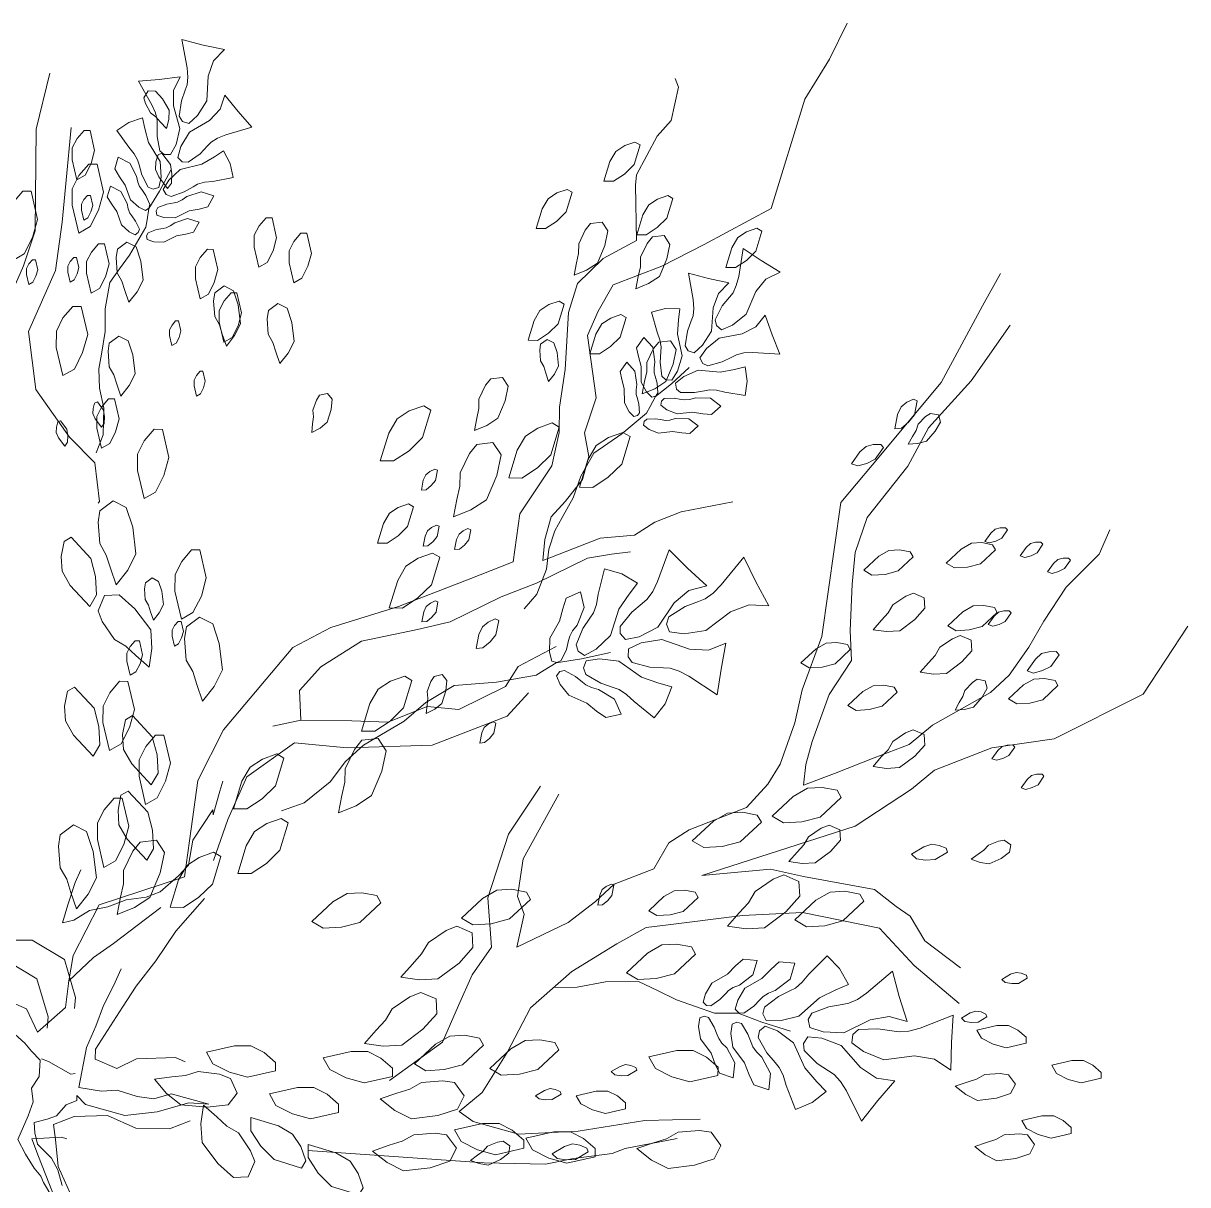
# Model space of a CAD drawing. Header units: millimetres. Extents: x 935 to 13922, y 3203 to 7816.
# Drawn here: x 1996.1 to 2121, y 5884 to 6008.4 of the extents above; entities that cross this region are included whole.
import ezdxf

# ---------------------------------------------------------------- set-up
doc = ezdxf.new("R2010")
doc.units = ezdxf.units.MM
doc.layers.add('ALBERO_rami', color=33, linetype='Continuous', lineweight=5)
doc.layers.add('PALMA_pianta - trees palm', color=74, linetype='Continuous', lineweight=5)
doc.layers.add('FIORITURA - flower', color=7, linetype='Continuous', lineweight=5, true_color=0xeb00eb)

msp = doc.modelspace()

# ---------------------------------------------------------------- linework, layer by layer
at = {"layer": 'ALBERO_rami', "linetype": 'Continuous'}
for points in [[(2072.2, 5957.12), (2066.64, 5956.05), (2063.81, 5954.95), (2061.63, 5953.57), (2057.96, 5953.23), (2052.76, 5951.21), (2051.82, 5950.85), (2052.03, 5953.1), (2052.72, 5955.54), (2054.24, 5957.21), (2056.05, 5959.54), (2056.73, 5961.98), (2056.29, 5964.52), (2057.55, 5968.27), (2056.59, 5974.95), (2057.75, 5977.57), (2059.37, 5980.38), (2064.57, 5982.39), (2069.1, 5984.69), (2076.29, 5988.57), (2079.9, 6000.28), (2082.57, 6004.57), (2084.43, 6008.41)], [(1998.97, 6003.08), (1997.49, 5997.08), (1997.38, 5986.18), (1996.12, 5982.43), (1993.52, 5976.54), (1993.2, 5973.16), (1991.7, 5974.21), (1988.72, 5976.31), (1984.6, 5978.51), (1978.31, 5979.33), (1974.73, 5987.16), (1974.39, 5990.83)], [(2000.94, 5905.59), (2001.44, 5908.5), (2004.23, 5913.93), (2013.38, 5916.93), (2014.09, 5922.1), (2014.81, 5927.26), (2017.59, 5932.68), (2025.02, 5941.53), (2029.08, 5943.65), (2036.35, 5945.93), (2043.9, 5948.86), (2048.62, 5950.69), (2049.34, 5955.85), (2052.77, 5960.99), (2053.56, 5964.55), (2053.59, 5967.28), (2054.2, 5971.31), (2054.55, 5977.42), (2055.52, 5980.51), (2058.28, 5983.21), (2061.87, 5985.14), (2061.74, 5991.07), (2061.85, 5992.19), (2064.06, 5996.31), (2065.58, 5997.98), (2066.37, 6001.55), (2066, 6002.49)], [(2004.14, 5956.97), (2004.29, 5957.16), (2003.77, 5961.3), (2001.07, 5964.05), (1997.46, 5969.17), (1996.68, 5975.38), (1999.57, 5981.93), (2000.29, 5987.09), (2000.71, 5991.6), (2001.24, 5997.23)], [(2003.93, 5962.39), (2004.67, 5964.32), (2004.74, 5967.18), (2004.28, 5969.31), (2004.22, 5971.38), (2004.49, 5972.97), (2004.89, 5975.37), (2004.9, 5977.83), (2005.37, 5980.63), (2006.44, 5982.09), (2007.51, 5983.56), (2009.24, 5986.55), (2009.38, 5987.35), (2009.58, 5988.55), (2010.71, 5990.41), (2011.92, 5992.67)], [(2053.54, 5925.79), (2049.71, 5918.88), (2049.1, 5914.84), (2049.83, 5912.96), (2049.04, 5909.39), (2054.52, 5912.06), (2057.46, 5914.29), (2059.46, 5916.15), (2063.71, 5917.8), (2065.33, 5920.6), (2067.51, 5921.99), (2073.65, 5924.37), (2075.93, 5926.88), (2077.27, 5929.03), (2078.82, 5933.43), (2079.61, 5936.99), (2081.74, 5942.71), (2083.77, 5957.06), (2087.11, 5961.07), (2094.54, 5969.93), (2098.95, 5978.15), (2100.87, 5981.61)], [(2101.93, 5976.05), (2097.73, 5970.08), (2093.17, 5965.05), (2090.96, 5960.94), (2086.58, 5955.44), (2085.32, 5951.69), (2085, 5948.31), (2084.76, 5943.33), (2084.91, 5940.14), (2082.52, 5936.49), (2080.68, 5931.44), (2080, 5929), (2079.78, 5926.75), (2083.09, 5928.03), (2087.34, 5929.68), (2091.11, 5931.14), (2093.58, 5933.19), (2099.82, 5936.69), (2101.82, 5938.55), (2103.92, 5941.54), (2105.55, 5944.34), (2107.94, 5947.98), (2111.45, 5951.52), (2112.61, 5954.14)], [(2049.82, 5945.65), (2051.16, 5947.22), (2052.19, 5949.9), (2052.47, 5952.06), (2053.1, 5954.03), (2053.89, 5955.44), (2055.07, 5957.57), (2055.9, 5959.89), (2057.28, 5962.36), (2058.78, 5963.38), (2060.28, 5964.4), (2062.92, 5966.64), (2063.31, 5967.35), (2063.9, 5968.41), (2065.6, 5969.79), (2067.49, 5971.52)], [(2025.88, 5933.72), (2025.72, 5936.92), (2028, 5939.44), (2032.36, 5942.21), (2038.39, 5943.46), (2041.88, 5944.27), (2047.36, 5946.94), (2051.14, 5948.41), (2056.62, 5951.08), (2059.16, 5951.52), (2061.23, 5951.78)], [(2096.6, 5907.21), (2092.77, 5910.07), (2091.2, 5912.72), (2089.71, 5913.77), (2087.38, 5915.58), (2079.78, 5916.97), (2076.21, 5917.76), (2068.87, 5917.08), (2085.29, 5922.37), (2091.35, 5926.35), (2093.81, 5928.39), (2099.95, 5930.77), (2106.64, 5931.74), (2116.18, 5936.53), (2120.96, 5943.81)], [(2022.86, 5933.1), (2025.88, 5933.72), (2031.33, 5933.67), (2035.18, 5933.53), (2039.43, 5935.18), (2042.81, 5934.87), (2047.82, 5937.35), (2049.16, 5939.5), (2053.23, 5941.62)], [(2023.8, 5924.03), (2026.23, 5924.89), (2029.01, 5927.14), (2030.67, 5929.31), (2032.58, 5931.04), (2034.32, 5932.08), (2036.93, 5933.64), (2039.27, 5935.63), (2042.32, 5937.45), (2044.58, 5937.62), (2046.83, 5937.79), (2051.09, 5938.57), (2051.96, 5939.09), (2053.26, 5939.86), (2055.95, 5940.29), (2059.08, 5940.98)], [(2016.5, 5918.69), (2018.05, 5923.09), (2020.08, 5927.67), (2025.19, 5931.29), (2030.83, 5930.76), (2039.95, 5931.04), (2047.98, 5934.16), (2050.26, 5936.67)], [(2002.28, 5917.71), (2001.68, 5916.34), (2000.9, 5913.96), (2000.32, 5912.03), (2001.54, 5912.31), (2003.22, 5913.34), (2005.16, 5913.72), (2007.13, 5914.48), (2009.29, 5914.75), (2010.77, 5915.33), (2012.76, 5917.04), (2013.82, 5918.21), (2014.3, 5920.86), (2016.43, 5924.14), (2016.46, 5923.58), (2017.17, 5926.13), (2017.51, 5927.21)], [(2035.37, 5895.13), (2041.04, 5899.23), (2042.77, 5903.16), (2044.22, 5906.43), (2046.32, 5909.42), (2045.9, 5914.69), (2048.14, 5921.53), (2051.58, 5926.66)], [(2015.54, 5914.63), (2012.47, 5911.11), (2010.31, 5907.95), (2008.2, 5905.23), (2006.74, 5902.97), (2003.84, 5898.47), (2003.83, 5897.41), (2006.13, 5896.39), (2008.26, 5897.43), (2012.43, 5897.57), (2013.45, 5897.12)], [(1977.54, 5906.86), (1987.56, 5908.84), (1988.67, 5906.52), (1991.9, 5904.19), (1994.42, 5903.69), (1996.46, 5902.79), (1997.64, 5900.29), (2000.63, 5902.93), (2000.99, 5905.81), (2003.62, 5908.31), (2005.79, 5909.79), (2010.85, 5913.65)], [(1990.38, 5913.23), (1991.6, 5911.06), (1994.6, 5910.14), (1997.06, 5910.15), (2000.51, 5908.09), (2001.71, 5904.01), (2001.61, 5902.82)], [(2068.69, 5890.96), (2062.76, 5890.83), (2055.6, 5889.68), (2049.21, 5889.37), (2044.33, 5890.74), (2042.84, 5891.79), (2045.3, 5893.83), (2047.98, 5898.12), (2050.48, 5902.89), (2054.94, 5906.79), (2059.76, 5909.75), (2062.89, 5911.51), (2064.96, 5911.77), (2073.24, 5912.81), (2079.64, 5913.12), (2087.9, 5911.44), (2091.62, 5907.45), (2096.46, 5903.36)], [(1987.43, 5911.15), (1988.65, 5908.98), (1991.65, 5908.06), (1994.11, 5908.07), (1997.56, 5906.01), (1998.76, 5901.93), (1998.67, 5900.74)], [(2006.59, 5907.09), (2005.79, 5905.26), (2004.72, 5903.15), (2003.87, 5900.93), (2002.87, 5898.65), (2002.07, 5894.37), (2004.49, 5893.98), (2006.16, 5894.07), (2008.31, 5893.39), (2010.11, 5893.14), (2011.98, 5893.68), (2016, 5892.59), (2013.87, 5892.71), (2010.46, 5891.76), (2007.01, 5891.37), (2002.77, 5892.56), (2001.83, 5893.52), (2001.86, 5892.96), (2000.71, 5892.52), (1999.65, 5891.35), (1998.66, 5890.97), (1997.28, 5890.62), (1997.33, 5889.51), (1997.62, 5888.29), (1999.14, 5886.81), (1999.81, 5885.55), (2000.29, 5883.85)], [(2052.99, 5905.09), (2055.51, 5905.13), (2058.54, 5905.68), (2062.08, 5905.74), (2064.12, 5904.75), (2066.16, 5903.77), (2070.23, 5902.32), (2071.25, 5902.33), (2072.77, 5902.35), (2075.31, 5901.38), (2078.37, 5900.41)], [(1999.29, 5882.52), (1998.26, 5884.2), (1998, 5884.85), (1997.29, 5885.71), (1996.33, 5887.23), (1995.53, 5888.81), (1996.63, 5891.32), (1997.17, 5892.85), (1996.99, 5894.29), (1997.82, 5895.56), (1997.91, 5897.29), (1996.97, 5898.25), (1996.26, 5899.11), (1994.51, 5900.7)], [(1998.05, 5897.44), (1998.81, 5897.14), (2001.21, 5895.81), (2001.67, 5895.87)], [(2014.01, 5890.79), (2011.8, 5889.93), (2008.18, 5890.01), (2005.12, 5891.36), (2001.57, 5891.25), (1999.36, 5890.39), (1999.57, 5888.78), (1999.83, 5885.92), (2001.44, 5882.32), (2003.79, 5880.06), (2006.05, 5878.61), (2008.68, 5874.56), (2010.62, 5871.73), (2009.91, 5867.01), (2012.41, 5860.59)], [(2035.55, 5845.53), (2035.3, 5846.18), (2031.47, 5849.04), (2028.77, 5851.8), (2024.77, 5855.13), (2021.96, 5856.75), (2019.45, 5859.03), (2018.53, 5861.39), (2017.54, 5865.35), (2016.44, 5868.18), (2015.06, 5870.36), (2013.85, 5872.06), (2009.74, 5874.27), (2005.62, 5876.47), (2004.05, 5879.12), (2000.12, 5880.85), (1998.84, 5884.15), (1997.74, 5886.98), (1997.01, 5888.87), (2000.21, 5889.03), (2000.79, 5888.88)], [(2026.63, 5887.61), (2045.51, 5886.31), (2052.09, 5886.15), (2055.1, 5886.77), (2059.24, 5887.29), (2060.66, 5887.84), (2066.22, 5888.91)]]:
    msp.add_lwpolyline(points, dxfattribs=at)
at = {"layer": 'FIORITURA - flower', "color": 232, "linetype": 'Continuous', "true_color": 0xe00070}
for points in [[(2013.67, 6003.65), (2013.75, 6002.65), (2013.68, 6001.82), (2013.48, 6001.24), (2013.07, 6000.09), (2012.82, 5998.45), (2013.17, 5997.9), (2013.84, 5997.66), (2014.79, 5998.52), (2015.78, 6000.12), (2015.94, 6002.75), (2016.51, 6004.39), (2017.69, 6005.59), (2015.38, 6006.08), (2013.1, 6006.66), (2013.67, 6003.65)], [(2009.9, 5999.68), (2010.28, 5998.81), (2010.47, 5998.03), (2010.47, 5997.45), (2010.46, 5996.29), (2010.74, 5994.75), (2011.22, 5994.36), (2011.9, 5994.35), (2012.49, 5995.41), (2012.88, 5997.15), (2012.22, 5999.57), (2012.23, 6001.22), (2012.91, 6002.66), (2010.69, 6002.39), (2008.46, 6002.2), (2009.9, 5999.68)], [(2017.82, 5996.47), (2016.94, 5996.11), (2016.26, 5995.69), (2015.86, 5995.27), (2015.06, 5994.43), (2013.78, 5993.52), (2013.16, 5993.57), (2012.67, 5994.04), (2012.99, 5995.21), (2013.92, 5996.73), (2016.08, 5998.01), (2017.22, 5999.2), (2017.73, 6000.71), (2019.14, 5998.96), (2020.61, 5997.28), (2017.82, 5996.47)], [(2007.41, 5995.12), (2007.99, 5994.43), (2008.37, 5993.77), (2008.52, 5993.24), (2008.82, 5992.18), (2009.48, 5990.85), (2010.03, 5990.62), (2010.64, 5990.8), (2010.89, 5991.92), (2010.8, 5993.6), (2009.55, 5995.63), (2009.13, 5997.13), (2008.88, 5998.28), (2007.42, 5997.79), (2006.13, 5996.93), (2007.41, 5995.12)], [(2016.43, 5991.47), (2015.53, 5991.37), (2014.8, 5991.16), (2014.33, 5990.89), (2013.37, 5990.34), (2011.97, 5989.84), (2011.42, 5990.06), (2011.1, 5990.61), (2011.7, 5991.59), (2012.94, 5992.73), (2015.25, 5993.32), (2016.6, 5994.1), (2017.58, 5994.76), (2018.28, 5993.38), (2018.6, 5991.87), (2016.43, 5991.47)], [(2008.26, 5992.02), (2008.39, 5991.4), (2008.58, 5990.91), (2008.81, 5990.59), (2009.25, 5989.96), (2009.69, 5989), (2009.58, 5988.61), (2009.21, 5988.35), (2008.48, 5988.7), (2007.6, 5989.5), (2007.04, 5991.08), (2006.41, 5991.97), (2005.91, 5992.8), (2006.27, 5994.08), (2007.53, 5993.44), (2008.26, 5992.02)], [(2007.25, 5989.09), (2007.36, 5988.53), (2007.54, 5988.08), (2007.74, 5987.79), (2008.15, 5987.21), (2008.55, 5986.35), (2008.44, 5985.99), (2008.11, 5985.75), (2007.45, 5986.07), (2006.65, 5986.8), (2006.14, 5988.23), (2005.56, 5989.05), (2005.11, 5989.8), (2005.44, 5990.97), (2006.58, 5990.38), (2007.25, 5989.09)], [(2013.66, 5989.84), (2013.14, 5989.48), (2012.65, 5989.26), (2012.27, 5989.18), (2011.51, 5989.04), (2010.53, 5988.66), (2010.34, 5988.3), (2010.42, 5987.85), (2011.19, 5987.61), (2012.38, 5987.56), (2013.88, 5988.3), (2014.96, 5988.51), (2015.88, 5988.76), (2016.53, 5989.93), (2015.18, 5990.34), (2013.66, 5989.84)], [(2012.35, 5987.03), (2011.87, 5986.7), (2011.43, 5986.5), (2011.09, 5986.43), (2010.39, 5986.31), (2009.5, 5985.96), (2009.33, 5985.63), (2009.4, 5985.23), (2010.1, 5985), (2011.18, 5984.96), (2012.55, 5985.63), (2013.53, 5985.82), (2014.37, 5986.04), (2014.95, 5987.11), (2013.73, 5987.49), (2012.35, 5987.03)], [(2072.82, 5981.28), (2072.56, 5980.31), (2072.21, 5979.54), (2071.82, 5979.07), (2071.06, 5978.12), (2070.28, 5976.65), (2070.42, 5976.02), (2070.97, 5975.57), (2072.15, 5976.06), (2073.62, 5977.24), (2074.66, 5979.67), (2075.74, 5981.01), (2077.25, 5981.76), (2075.24, 5982.99), (2073.29, 5984.29), (2072.82, 5981.28)], [(2067.93, 5978.8), (2068, 5977.85), (2067.92, 5977.05), (2067.72, 5976.51), (2067.33, 5975.42), (2067.07, 5973.86), (2067.4, 5973.33), (2068.03, 5973.1), (2068.94, 5973.91), (2069.9, 5975.41), (2070.08, 5977.92), (2070.64, 5979.46), (2071.77, 5980.6), (2069.58, 5981.08), (2067.42, 5981.65), (2067.93, 5978.8)], [(2064.06, 5975.33), (2064.37, 5974.48), (2064.51, 5973.74), (2064.48, 5973.19), (2064.4, 5972.09), (2064.58, 5970.61), (2065.02, 5970.22), (2065.66, 5970.18), (2066.27, 5971.15), (2066.74, 5972.77), (2066.25, 5975.1), (2066.35, 5976.65), (2066.5, 5977.82), (2064.96, 5977.84), (2063.46, 5977.46), (2064.06, 5975.33)], [(2074.32, 5973.12), (2073.37, 5973.08), (2072.59, 5972.9), (2072.07, 5972.64), (2071.03, 5972.12), (2069.52, 5971.69), (2068.96, 5971.95), (2068.66, 5972.55), (2069.35, 5973.55), (2070.73, 5974.67), (2073.19, 5975.15), (2074.66, 5975.89), (2075.66, 5977.14), (2076.4, 5975.02), (2077.22, 5972.95), (2074.32, 5973.12)], [(2063.83, 5972.13), (2063.74, 5971.5), (2063.75, 5970.97), (2063.86, 5970.59), (2064.07, 5969.85), (2064.16, 5968.8), (2063.92, 5968.47), (2063.49, 5968.35), (2062.92, 5968.92), (2062.36, 5969.97), (2062.36, 5971.65), (2062.06, 5972.7), (2061.87, 5973.64), (2062.64, 5974.74), (2063.61, 5973.71), (2063.83, 5972.13)], [(2061.89, 5969.71), (2061.81, 5969.13), (2061.82, 5968.65), (2061.92, 5968.31), (2062.11, 5967.63), (2062.19, 5966.68), (2061.98, 5966.38), (2061.58, 5966.27), (2061.07, 5966.79), (2060.56, 5967.75), (2060.55, 5969.27), (2060.28, 5970.23), (2060.11, 5971.08), (2060.81, 5972.08), (2061.69, 5971.15), (2061.89, 5969.71)], [(2071.33, 5968.87), (2070.45, 5969.08), (2069.7, 5969.13), (2069.16, 5969.03), (2068.08, 5968.83), (2066.59, 5968.83), (2066.14, 5969.22), (2066.03, 5969.85), (2066.92, 5970.57), (2068.47, 5971.23), (2070.84, 5971.01), (2072.38, 5971.3), (2073.52, 5971.59), (2073.72, 5970.05), (2073.52, 5968.52), (2071.33, 5968.87)], [(2068.18, 5968.26), (2067.57, 5968.1), (2067.04, 5968.05), (2066.65, 5968.11), (2065.89, 5968.23), (2064.84, 5968.2), (2064.53, 5967.92), (2064.46, 5967.48), (2065.1, 5966.98), (2066.21, 5966.55), (2067.87, 5966.74), (2068.96, 5966.57), (2069.91, 5966.5), (2070.91, 5967.38), (2069.78, 5968.23), (2068.18, 5968.26)], [(2066, 5966.05), (2065.44, 5965.9), (2064.96, 5965.86), (2064.61, 5965.92), (2063.92, 5966.03), (2062.96, 5966), (2062.69, 5965.75), (2062.62, 5965.34), (2063.21, 5964.89), (2064.21, 5964.5), (2065.72, 5964.67), (2066.71, 5964.52), (2067.58, 5964.45), (2068.48, 5965.26), (2067.46, 5966.02), (2066, 5966.05)], [(2064.12, 5948.59), (2063.6, 5947.52), (2063.01, 5946.71), (2062.46, 5946.24), (2061.35, 5945.31), (2060.1, 5943.78), (2060.12, 5943.01), (2060.67, 5942.36), (2062.15, 5942.66), (2064.13, 5943.7), (2065.89, 5946.29), (2067.46, 5947.62), (2069.4, 5948.14), (2067.33, 5950.03), (2065.35, 5952), (2064.12, 5948.59)], [(2070.95, 5948.22), (2070.07, 5947.33), (2069.21, 5946.72), (2068.5, 5946.45), (2067.08, 5945.9), (2065.32, 5944.8), (2065.07, 5944.03), (2065.39, 5943.2), (2066.97, 5942.99), (2069.29, 5943.35), (2071.94, 5945.33), (2073.95, 5946.11), (2076.06, 5945.97), (2074.64, 5948.56), (2073.35, 5951.19), (2070.95, 5948.22)], [(2057.76, 5947.25), (2057.57, 5946.14), (2057.25, 5945.25), (2056.87, 5944.68), (2056.11, 5943.54), (2055.38, 5941.82), (2055.6, 5941.12), (2056.27, 5940.68), (2057.54, 5941.35), (2059.06, 5942.81), (2059.98, 5945.63), (2061.06, 5947.25), (2061.96, 5948.42), (2060.3, 5949.41), (2058.44, 5949.94), (2057.76, 5947.25)], [(2055.51, 5943.93), (2055.01, 5943.31), (2054.7, 5942.72), (2054.58, 5942.26), (2054.34, 5941.32), (2053.79, 5940.13), (2053.32, 5939.91), (2052.77, 5940.05), (2052.52, 5941.03), (2052.57, 5942.52), (2053.61, 5944.33), (2053.95, 5945.66), (2054.33, 5946.8), (2055.85, 5947.5), (2056.26, 5945.79), (2055.51, 5943.93)], [(2067.48, 5938.45), (2066.43, 5939), (2065.47, 5939.29), (2064.75, 5939.34), (2063.3, 5939.42), (2061.39, 5939.9), (2060.95, 5940.53), (2061, 5941.37), (2062.37, 5942.02), (2064.57, 5942.37), (2067.53, 5941.35), (2069.59, 5941.23), (2071.45, 5941.97), (2070.92, 5939.21), (2070.51, 5936.45), (2067.48, 5938.45)], [(2061.59, 5935.72), (2060.77, 5936.49), (2059.99, 5937.02), (2059.34, 5937.25), (2058.04, 5937.71), (2056.43, 5938.64), (2056.19, 5939.34), (2056.46, 5940.09), (2057.88, 5940.32), (2059.97, 5940.06), (2062.4, 5938.34), (2064.24, 5937.69), (2065.66, 5937.29), (2064.92, 5935.5), (2063.74, 5933.97), (2061.59, 5935.72)], [(2057.8, 5937.03), (2057.03, 5937.23), (2056.43, 5937.51), (2056.05, 5937.82), (2055.3, 5938.43), (2054.15, 5939.05), (2053.64, 5938.94), (2053.29, 5938.5), (2053.67, 5937.57), (2054.6, 5936.4), (2056.52, 5935.57), (2057.58, 5934.71), (2058.57, 5934.03), (2060.21, 5934.37), (2059.51, 5935.99), (2057.8, 5937.03)], [(2080.35, 5906.5), (2079.63, 5905.64), (2078.91, 5905.02), (2078.3, 5904.72), (2077.07, 5904.11), (2075.58, 5902.99), (2075.42, 5902.27), (2075.77, 5901.56), (2077.21, 5901.5), (2079.26, 5902), (2081.47, 5903.99), (2083.22, 5904.85), (2084.58, 5905.42), (2083.64, 5907.11), (2082.29, 5908.49), (2080.35, 5906.5)], [(2072.91, 5905.34), (2072.24, 5905.07), (2071.73, 5904.75), (2071.42, 5904.44), (2070.8, 5903.81), (2069.83, 5903.12), (2069.36, 5903.17), (2068.99, 5903.53), (2069.24, 5904.41), (2069.95, 5905.56), (2071.6, 5906.51), (2072.47, 5907.41), (2073.29, 5908.12), (2074.8, 5907.99), (2074.34, 5906.46), (2072.91, 5905.34)], [(2076.74, 5904.76), (2076.01, 5904.46), (2075.44, 5904.11), (2075.1, 5903.77), (2074.43, 5903.07), (2073.35, 5902.32), (2072.84, 5902.37), (2072.44, 5902.76), (2072.71, 5903.73), (2073.49, 5905), (2075.3, 5906.05), (2076.26, 5907.03), (2077.16, 5907.82), (2078.82, 5907.68), (2078.32, 5905.98), (2076.74, 5904.76)], [(2086.53, 5904.48), (2085.54, 5903.81), (2084.63, 5903.41), (2083.92, 5903.28), (2082.49, 5903.02), (2080.65, 5902.33), (2080.28, 5901.65), (2080.43, 5900.81), (2081.86, 5900.33), (2084.09, 5900.24), (2086.92, 5901.61), (2088.94, 5901.97), (2090.88, 5901.45), (2090.03, 5904.13), (2089.3, 5906.82), (2086.53, 5904.48)], [(2071.53, 5898.61), (2071.02, 5899.12), (2070.67, 5899.61), (2070.51, 5900.02), (2070.19, 5900.84), (2069.57, 5901.86), (2069.12, 5902), (2068.64, 5901.82), (2068.52, 5900.91), (2068.72, 5899.57), (2069.86, 5898.05), (2070.3, 5896.88), (2070.77, 5895.9), (2072.21, 5895.42), (2072.4, 5897.02), (2071.53, 5898.61)], [(2092.26, 5900.74), (2091.05, 5900.42), (2090.01, 5900.32), (2089.25, 5900.44), (2087.74, 5900.67), (2085.67, 5900.6), (2085.07, 5900.05), (2084.94, 5899.17), (2086.2, 5898.21), (2088.39, 5897.35), (2091.67, 5897.75), (2093.81, 5897.42), (2095.56, 5896.24), (2095.63, 5899.19), (2095.82, 5902.12), (2092.26, 5900.74)], [(2075.28, 5897.63), (2074.72, 5898.19), (2074.33, 5898.74), (2074.16, 5899.19), (2073.81, 5900.09), (2073.12, 5901.21), (2072.63, 5901.36), (2072.11, 5901.16), (2071.97, 5900.16), (2072.19, 5898.69), (2073.44, 5897.01), (2073.93, 5895.73), (2074.45, 5894.65), (2076.03, 5894.12), (2076.24, 5895.88), (2075.28, 5897.63)], [(2077.9, 5894.6), (2077.58, 5895.68), (2077.16, 5896.52), (2076.72, 5897.05), (2075.83, 5898.09), (2074.9, 5899.71), (2075.04, 5900.43), (2075.65, 5900.95), (2076.99, 5900.44), (2078.68, 5899.17), (2079.92, 5896.47), (2081.18, 5894.98), (2082.21, 5893.93), (2080.68, 5892.75), (2078.9, 5892.01), (2077.9, 5894.6)], [(2084.37, 5894.02), (2083.73, 5895.02), (2083.06, 5895.75), (2082.45, 5896.15), (2081.24, 5896.95), (2079.82, 5898.32), (2079.75, 5899.09), (2080.22, 5899.8), (2081.73, 5899.67), (2083.81, 5898.88), (2085.87, 5896.51), (2087.58, 5895.37), (2089.56, 5895.08), (2087.73, 5892.96), (2086, 5890.77), (2084.37, 5894.02)]]:
    msp.add_lwpolyline(points, dxfattribs=at)
at = {"layer": 'PALMA_pianta - trees palm', "color": 95}
for points in [[(2010.33, 5998.38), (2009.76, 5998.81), (2009.21, 5999.82), (2009.04, 6000.42), (2009.48, 6001.19), (2010.27, 6001.15), (2011.02, 6000.33), (2011.75, 5999.1), (2011.7, 5998.12), (2011.46, 5997.14), (2010.81, 5997.83)], [(2001.85, 5991.64), (2001.35, 5993.79), (2001.36, 5995.05), (2001.87, 5996.06), (2002.63, 5996.94), (2003.26, 5996.94), (2003.75, 5994.79), (2003.37, 5993.4), (2002.73, 5992.14)], [(2058.37, 5991.49), (2059.01, 5993.6), (2059.65, 5994.69), (2060.59, 5995.31), (2061.69, 5995.69), (2062.24, 5995.38), (2061.59, 5993.27), (2060.57, 5992.26), (2059.39, 5991.48)], [(2011.57, 5990.72), (2010.64, 5991.95), (2010.28, 5992.76), (2010.32, 5993.55), (2010.56, 5994.33), (2010.96, 5994.51), (2011.89, 5993.27), (2012.04, 5992.28), (2011.99, 5991.29)], [(2002.05, 5985.92), (2001.35, 5988.92), (2001.36, 5990.69), (2002.07, 5992.1), (2003.14, 5993.33), (2004.02, 5993.33), (2004.72, 5990.32), (2004.18, 5988.38), (2003.29, 5986.62)], [(2051.09, 5986.41), (2051.74, 5988.52), (2052.37, 5989.61), (2053.32, 5990.23), (2054.42, 5990.61), (2054.96, 5990.3), (2054.32, 5988.19), (2053.29, 5987.18), (2052.11, 5986.41)], [(1994.97, 5982.99), (1994.27, 5986), (1994.28, 5987.77), (1994.99, 5989.18), (1996.06, 5990.41), (1996.94, 5990.41), (1997.63, 5987.4), (1997.1, 5985.46), (1996.21, 5983.69)], [(2002.6, 5987.32), (2002.35, 5988.39), (2002.35, 5989.02), (2002.61, 5989.53), (2002.99, 5989.97), (2003.3, 5989.97), (2003.55, 5988.89), (2003.36, 5988.2), (2003.04, 5987.57)], [(2061.89, 5985.76), (2062.54, 5987.87), (2063.17, 5988.96), (2064.12, 5989.58), (2065.22, 5989.96), (2065.76, 5989.64), (2065.12, 5987.54), (2064.09, 5986.53), (2062.91, 5985.75)], [(2021.37, 5982.28), (2020.87, 5984.43), (2020.88, 5985.69), (2021.39, 5986.7), (2022.15, 5987.58), (2022.78, 5987.57), (2023.27, 5985.43), (2022.89, 5984.04), (2022.25, 5982.78)], [(2055.65, 5983.75), (2055.66, 5984.77), (2056.37, 5986.25), (2056.93, 5986.95), (2058.18, 5987.1), (2058.8, 5986.16), (2058.47, 5984.59), (2057.68, 5982.72), (2056.49, 5981.95), (2055.16, 5981.41), (2055.42, 5982.73)], [(2025.1, 5980.61), (2024.6, 5982.76), (2024.61, 5984.02), (2025.12, 5985.03), (2025.88, 5985.91), (2026.51, 5985.91), (2027.01, 5983.76), (2026.62, 5982.37), (2025.99, 5981.11)], [(2062.28, 5982.32), (2062.29, 5983.34), (2063.01, 5984.82), (2063.56, 5985.52), (2064.82, 5985.66), (2065.44, 5984.72), (2065.11, 5983.16), (2064.31, 5981.28), (2063.13, 5980.51), (2061.79, 5979.97), (2062.05, 5981.29)], [(2071.44, 5982.24), (2072.09, 5984.35), (2072.72, 5985.44), (2073.67, 5986.06), (2074.77, 5986.44), (2075.31, 5986.12), (2074.67, 5984.01), (2073.64, 5983), (2072.46, 5982.23)], [(2003.4, 5979.48), (2002.9, 5981.63), (2002.9, 5982.89), (2003.41, 5983.9), (2004.17, 5984.78), (2004.8, 5984.78), (2005.3, 5982.63), (2004.92, 5981.24), (2004.28, 5979.98)], [(2006.69, 5980.78), (2006.19, 5981.67), (2006.07, 5983.31), (2006.2, 5984.19), (2007.21, 5984.95), (2008.22, 5984.44), (2008.72, 5982.92), (2008.97, 5980.9), (2008.33, 5979.64), (2007.44, 5978.51), (2007, 5979.78)], [(1996.7, 5980.43), (1996.45, 5981.5), (1996.45, 5982.13), (1996.71, 5982.64), (1997.09, 5983.08), (1997.4, 5983.08), (1997.65, 5982), (1997.46, 5981.31), (1997.14, 5980.68)], [(2001.12, 5980.68), (2000.87, 5981.75), (2000.87, 5982.38), (2001.13, 5982.89), (2001.51, 5983.33), (2001.82, 5983.32), (2002.07, 5982.25), (2001.88, 5981.56), (2001.56, 5980.93)], [(2015.07, 5978.89), (2014.57, 5981.04), (2014.58, 5982.3), (2015.09, 5983.31), (2015.85, 5984.19), (2016.48, 5984.18), (2016.98, 5982.04), (2016.59, 5980.65), (2015.95, 5979.39)], [(2017.13, 5976.1), (2016.63, 5976.99), (2016.51, 5978.63), (2016.64, 5979.51), (2017.65, 5980.26), (2018.66, 5979.75), (2019.16, 5978.24), (2019.4, 5976.22), (2018.77, 5974.96), (2017.88, 5973.82), (2017.44, 5975.1)], [(2017.61, 5974.24), (2017.11, 5976.39), (2017.12, 5977.65), (2017.63, 5978.66), (2018.39, 5979.54), (2019.02, 5979.54), (2019.52, 5977.39), (2019.13, 5976), (2018.5, 5974.74)], [(2000.34, 5970.66), (1999.64, 5973.67), (1999.65, 5975.43), (2000.36, 5976.84), (2001.43, 5978.08), (2002.31, 5978.07), (2003.01, 5975.07), (2002.47, 5973.12), (2001.58, 5971.36)], [(2022.88, 5974.22), (2022.38, 5975.1), (2022.26, 5976.74), (2022.39, 5977.63), (2023.4, 5978.38), (2024.41, 5977.87), (2024.91, 5976.35), (2025.16, 5974.33), (2024.52, 5973.07), (2023.63, 5971.94), (2023.19, 5973.21)], [(2050.23, 5974.44), (2050.88, 5976.55), (2051.51, 5977.64), (2052.46, 5978.26), (2053.56, 5978.64), (2054.1, 5978.32), (2053.46, 5976.21), (2052.43, 5975.2), (2051.25, 5974.43)], [(2056.87, 5973), (2057.51, 5975.11), (2058.15, 5976.2), (2059.09, 5976.82), (2060.19, 5977.2), (2060.74, 5976.89), (2060.09, 5974.78), (2059.07, 5973.77), (2057.89, 5973)], [(2012.05, 5973.87), (2011.8, 5974.95), (2011.8, 5975.58), (2012.06, 5976.08), (2012.44, 5976.52), (2012.75, 5976.52), (2013, 5975.45), (2012.81, 5974.75), (2012.49, 5974.12)], [(2005.82, 5970.73), (2005.32, 5971.61), (2005.2, 5973.26), (2005.33, 5974.14), (2006.34, 5974.89), (2007.35, 5974.38), (2007.85, 5972.87), (2008.09, 5970.84), (2007.46, 5969.58), (2006.57, 5968.45), (2006.13, 5969.73)], [(2051.92, 5971.63), (2051.56, 5972.25), (2051.48, 5973.39), (2051.57, 5974.01), (2052.28, 5974.54), (2052.99, 5974.18), (2053.34, 5973.12), (2053.51, 5971.71), (2053.06, 5970.82), (2052.44, 5970.03), (2052.13, 5970.92)], [(2062.97, 5971.05), (2062.97, 5972.07), (2063.69, 5973.55), (2064.24, 5974.25), (2065.5, 5974.4), (2066.12, 5973.45), (2065.79, 5971.89), (2064.99, 5970.02), (2063.81, 5969.24), (2062.48, 5968.71), (2062.73, 5970.03)], [(2014.67, 5968.47), (2014.42, 5969.55), (2014.42, 5970.18), (2014.68, 5970.68), (2015.06, 5971.12), (2015.37, 5971.12), (2015.62, 5970.05), (2015.43, 5969.35), (2015.11, 5968.72)], [(2044.96, 5967.12), (2044.97, 5968.14), (2045.68, 5969.62), (2046.24, 5970.32), (2047.49, 5970.47), (2048.11, 5969.52), (2047.78, 5967.96), (2046.99, 5966.09), (2045.8, 5965.32), (2044.47, 5964.78), (2044.73, 5966.1)], [(2004.49, 5962.87), (2003.99, 5965.02), (2003.99, 5966.28), (2004.5, 5967.29), (2005.26, 5968.17), (2005.89, 5968.17), (2006.39, 5966.02), (2006.01, 5964.63), (2005.37, 5963.37)], [(2027.21, 5966.23), (2027.14, 5966.94), (2027.54, 5968.02), (2027.87, 5968.55), (2028.73, 5968.74), (2029.23, 5968.13), (2029.12, 5967.02), (2028.7, 5965.66), (2027.94, 5965.03), (2027.04, 5964.56), (2027.13, 5965.5)], [(2089.56, 5964.97), (2089.85, 5966.49), (2090.22, 5967.3), (2090.83, 5967.8), (2091.57, 5968.14), (2091.97, 5967.96), (2091.68, 5966.44), (2091.04, 5965.67), (2090.27, 5965.04)], [(2004.48, 5965.13), (2003.82, 5966.01), (2003.56, 5966.59), (2003.59, 5967.15), (2003.76, 5967.71), (2004.05, 5967.84), (2004.71, 5966.96), (2004.82, 5966.25), (2004.78, 5965.54)], [(2034.39, 5961.53), (2035.29, 5964.49), (2036.18, 5966.01), (2037.5, 5966.88), (2039.04, 5967.41), (2039.81, 5966.97), (2038.91, 5964.02), (2037.47, 5962.6), (2035.82, 5961.52)], [(2000.55, 5963.11), (1999.88, 5963.99), (1999.63, 5964.57), (1999.65, 5965.13), (1999.82, 5965.69), (2000.11, 5965.81), (2000.78, 5964.93), (2000.88, 5964.22), (2000.85, 5963.52)], [(2048.16, 5959.7), (2049.06, 5962.65), (2049.95, 5964.18), (2051.27, 5965.04), (2052.81, 5965.58), (2053.57, 5965.13), (2052.67, 5962.18), (2051.23, 5960.77), (2049.58, 5959.68)], [(2091.83, 5964.76), (2092.05, 5965.44), (2092.85, 5966.27), (2093.37, 5966.61), (2094.24, 5966.44), (2094.45, 5965.68), (2093.89, 5964.71), (2092.95, 5963.63), (2092, 5963.37), (2091, 5963.31), (2091.45, 5964.13)], [(2009.05, 5957.48), (2008.35, 5960.48), (2008.36, 5962.25), (2009.07, 5963.66), (2010.14, 5964.9), (2011.02, 5964.89), (2011.72, 5961.88), (2011.18, 5959.94), (2010.29, 5958.18)], [(2055.75, 5958.69), (2056.65, 5961.64), (2057.54, 5963.17), (2058.86, 5964.03), (2060.4, 5964.57), (2061.17, 5964.12), (2060.27, 5961.17), (2058.83, 5959.76), (2057.18, 5958.68)], [(2042.93, 5958.8), (2042.94, 5960.23), (2043.94, 5962.3), (2044.72, 5963.28), (2046.47, 5963.48), (2047.34, 5962.16), (2046.88, 5959.97), (2045.77, 5957.35), (2044.11, 5956.27), (2042.24, 5955.52), (2042.6, 5957.37)], [(2084.92, 5961.21), (2085.81, 5962.48), (2086.47, 5963.07), (2087.23, 5963.27), (2088.05, 5963.29), (2088.34, 5962.96), (2087.46, 5961.69), (2086.55, 5961.25), (2085.6, 5960.99)], [(2038.79, 5958.38), (2039, 5959.46), (2039.26, 5960.03), (2039.69, 5960.39), (2040.22, 5960.64), (2040.51, 5960.51), (2040.3, 5959.43), (2039.84, 5958.87), (2039.29, 5958.43)], [(2005.01, 5951.41), (2004.31, 5952.65), (2004.14, 5954.95), (2004.32, 5956.18), (2005.74, 5957.24), (2007.15, 5956.53), (2007.85, 5954.4), (2008.19, 5951.57), (2007.3, 5949.81), (2006.06, 5948.22), (2005.44, 5950.01)], [(2034.09, 5952.71), (2034.73, 5954.82), (2035.37, 5955.91), (2036.31, 5956.53), (2037.41, 5956.91), (2037.96, 5956.6), (2037.31, 5954.49), (2036.29, 5953.48), (2035.11, 5952.7)], [(2038.98, 5952.38), (2039.19, 5953.46), (2039.45, 5954.04), (2039.89, 5954.39), (2040.42, 5954.64), (2040.71, 5954.51), (2040.5, 5953.43), (2040.04, 5952.87), (2039.49, 5952.43)], [(2099.21, 5952.88), (2099.84, 5953.78), (2100.31, 5954.2), (2100.86, 5954.35), (2101.44, 5954.36), (2101.65, 5954.13), (2101.02, 5953.22), (2100.37, 5952.9), (2099.69, 5952.72)], [(2003.25, 5945.92), (2001.14, 5948.18), (2000.26, 5949.71), (2000.17, 5951.29), (2000.48, 5952.89), (2001.25, 5953.33), (2003.35, 5951.07), (2003.86, 5949.12), (2003.97, 5947.15)], [(2042.36, 5952.01), (2042.57, 5953.09), (2042.83, 5953.67), (2043.27, 5954.02), (2043.79, 5954.27), (2044.08, 5954.14), (2043.87, 5953.06), (2043.41, 5952.5), (2042.87, 5952.06)], [(2013.06, 5944.56), (2012.37, 5947.57), (2012.38, 5949.34), (2013.09, 5950.75), (2014.15, 5951.98), (2015.04, 5951.98), (2015.73, 5948.97), (2015.2, 5947.03), (2014.3, 5945.26)], [(2086.23, 5949.8), (2087.84, 5951.3), (2088.93, 5951.93), (2090.06, 5951.99), (2091.2, 5951.78), (2091.52, 5951.23), (2089.91, 5949.72), (2088.51, 5949.36), (2087.1, 5949.28)], [(2095.06, 5950.56), (2096.68, 5952.07), (2097.77, 5952.69), (2098.9, 5952.76), (2100.04, 5952.54), (2100.36, 5951.99), (2098.74, 5950.48), (2097.35, 5950.12), (2095.94, 5950.04)], [(2103.01, 5951.33), (2103.64, 5952.24), (2104.11, 5952.66), (2104.65, 5952.81), (2105.23, 5952.82), (2105.44, 5952.58), (2104.81, 5951.68), (2104.17, 5951.36), (2103.49, 5951.17)], [(2035.35, 5945.76), (2036.25, 5948.71), (2037.14, 5950.24), (2038.46, 5951.11), (2040, 5951.64), (2040.76, 5951.2), (2039.86, 5948.24), (2038.42, 5946.83), (2036.77, 5945.75)], [(2105.94, 5949.63), (2106.57, 5950.53), (2107.04, 5950.95), (2107.59, 5951.1), (2108.17, 5951.11), (2108.38, 5950.87), (2107.75, 5949.97), (2107.1, 5949.65), (2106.42, 5949.46)], [(2009.54, 5946.05), (2009.19, 5946.67), (2009.11, 5947.82), (2009.2, 5948.44), (2009.91, 5948.97), (2010.61, 5948.61), (2010.96, 5947.55), (2011.13, 5946.13), (2010.69, 5945.25), (2010.07, 5944.46), (2009.76, 5945.35)], [(2007.1, 5941.66), (2005.87, 5942.39), (2004.58, 5944.29), (2004.12, 5945.45), (2004.82, 5947.08), (2006.4, 5947.17), (2008.07, 5945.68), (2009.78, 5943.4), (2009.89, 5941.42), (2009.6, 5939.43), (2008.18, 5940.67)], [(2088.84, 5945.22), (2089.36, 5946.1), (2090.72, 5947.02), (2091.55, 5947.35), (2092.71, 5946.85), (2092.77, 5945.72), (2091.71, 5944.53), (2090.08, 5943.31), (2088.67, 5943.23), (2087.24, 5943.43), (2088.13, 5944.45)], [(2038.85, 5944.26), (2039.06, 5945.35), (2039.32, 5945.92), (2039.76, 5946.28), (2040.28, 5946.53), (2040.57, 5946.4), (2040.36, 5945.31), (2039.9, 5944.76), (2039.36, 5944.31)], [(2095.25, 5943.84), (2096.86, 5945.34), (2097.96, 5945.97), (2099.09, 5946.03), (2100.23, 5945.81), (2100.54, 5945.26), (2098.93, 5943.76), (2097.54, 5943.4), (2096.13, 5943.32)], [(2014.27, 5938.94), (2013.57, 5940.18), (2013.4, 5942.48), (2013.59, 5943.72), (2015, 5944.77), (2016.42, 5944.06), (2017.11, 5941.94), (2017.46, 5939.11), (2016.57, 5937.34), (2015.32, 5935.76), (2014.71, 5937.54)], [(2044.68, 5941.42), (2044.97, 5942.93), (2045.34, 5943.74), (2045.95, 5944.24), (2046.69, 5944.59), (2047.09, 5944.4), (2046.79, 5942.89), (2046.15, 5942.11), (2045.39, 5941.49)], [(2099.58, 5943.98), (2100.21, 5944.88), (2100.69, 5945.3), (2101.23, 5945.45), (2101.81, 5945.46), (2102.02, 5945.23), (2101.39, 5944.32), (2100.75, 5944), (2100.07, 5943.82)], [(2012.32, 5941.67), (2012.07, 5942.74), (2012.07, 5943.37), (2012.32, 5943.88), (2012.71, 5944.32), (2013.02, 5944.31), (2013.27, 5943.24), (2013.08, 5942.55), (2012.76, 5941.92)], [(2007.56, 5938.55), (2007.21, 5940.05), (2007.22, 5940.93), (2007.57, 5941.64), (2008.11, 5942.25), (2008.55, 5942.25), (2008.89, 5940.75), (2008.63, 5939.78), (2008.18, 5938.9)], [(2079.49, 5939.86), (2081.11, 5941.37), (2082.2, 5941.99), (2083.33, 5942.06), (2084.47, 5941.84), (2084.78, 5941.29), (2083.17, 5939.78), (2081.78, 5939.42), (2080.37, 5939.34)], [(2093.87, 5940.66), (2094.38, 5941.54), (2095.75, 5942.46), (2096.58, 5942.79), (2097.73, 5942.29), (2097.8, 5941.16), (2096.73, 5939.97), (2095.11, 5938.75), (2093.7, 5938.67), (2092.27, 5938.87), (2093.16, 5939.89)], [(2103.75, 5939.01), (2104.64, 5940.27), (2105.29, 5940.86), (2106.06, 5941.07), (2106.87, 5941.08), (2107.17, 5940.75), (2106.28, 5939.49), (2105.38, 5939.04), (2104.43, 5938.78)], [(2032.37, 5932.57), (2033.27, 5935.52), (2034.16, 5937.05), (2035.48, 5937.91), (2037.02, 5938.45), (2037.78, 5938), (2036.88, 5935.05), (2035.44, 5933.64), (2033.79, 5932.56)], [(2039.49, 5936.1), (2039.42, 5936.81), (2039.82, 5937.89), (2040.15, 5938.42), (2041.01, 5938.61), (2041.51, 5938), (2041.4, 5936.89), (2040.98, 5935.53), (2040.22, 5934.9), (2039.32, 5934.43), (2039.41, 5935.37)], [(2096.85, 5936.26), (2097.08, 5936.93), (2097.87, 5937.76), (2098.39, 5938.11), (2099.26, 5937.94), (2099.47, 5937.17), (2098.91, 5936.2), (2097.98, 5935.13), (2097.02, 5934.87), (2096.02, 5934.8), (2096.47, 5935.63)], [(2101.76, 5936.01), (2103.37, 5937.51), (2104.47, 5938.14), (2105.6, 5938.2), (2106.74, 5937.98), (2107.05, 5937.44), (2105.44, 5935.93), (2104.05, 5935.57), (2102.64, 5935.49)], [(2003.61, 5929.87), (2001.5, 5932.12), (2000.62, 5933.66), (2000.53, 5935.24), (2000.84, 5936.84), (2001.61, 5937.28), (2003.71, 5935.02), (2004.22, 5933.07), (2004.33, 5931.1)], [(2005.35, 5930.48), (2004.65, 5933.48), (2004.66, 5935.25), (2005.37, 5936.66), (2006.44, 5937.9), (2007.32, 5937.89), (2008.02, 5934.88), (2007.48, 5932.94), (2006.59, 5931.18)], [(2084.52, 5935.3), (2086.13, 5936.8), (2087.23, 5937.43), (2088.36, 5937.49), (2089.5, 5937.27), (2089.81, 5936.73), (2088.2, 5935.22), (2086.81, 5934.86), (2085.4, 5934.78)], [(2009.83, 5926.81), (2007.73, 5929.06), (2006.85, 5930.6), (2006.76, 5932.18), (2007.07, 5933.78), (2007.83, 5934.22), (2009.94, 5931.96), (2010.45, 5930.01), (2010.56, 5928.04)], [(2045.05, 5931.28), (2045.26, 5932.36), (2045.52, 5932.94), (2045.96, 5933.3), (2046.49, 5933.54), (2046.77, 5933.41), (2046.56, 5932.33), (2046.11, 5931.78), (2045.56, 5931.33)], [(2009.21, 5924.71), (2008.52, 5927.72), (2008.52, 5929.49), (2009.23, 5930.9), (2010.3, 5932.13), (2011.18, 5932.13), (2011.88, 5929.12), (2011.34, 5927.18), (2010.45, 5925.42)], [(2088.83, 5930.56), (2089.34, 5931.44), (2090.7, 5932.36), (2091.53, 5932.69), (2092.69, 5932.19), (2092.76, 5931.06), (2091.69, 5929.87), (2090.06, 5928.65), (2088.65, 5928.57), (2087.23, 5928.77), (2088.11, 5929.79)], [(2030.6, 5927.1), (2030.62, 5928.52), (2031.62, 5930.6), (2032.4, 5931.58), (2034.15, 5931.78), (2035.02, 5930.46), (2034.56, 5928.27), (2033.44, 5925.65), (2031.79, 5924.57), (2029.92, 5923.82), (2030.28, 5925.67)], [(2099.97, 5929.59), (2100.6, 5930.5), (2101.07, 5930.92), (2101.62, 5931.07), (2102.2, 5931.08), (2102.41, 5930.84), (2101.78, 5929.94), (2101.13, 5929.62), (2100.45, 5929.43)], [(2018.64, 5924.23), (2019.54, 5927.18), (2020.43, 5928.71), (2021.75, 5929.57), (2023.29, 5930.11), (2024.06, 5929.66), (2023.16, 5926.71), (2021.72, 5925.3), (2020.07, 5924.22)], [(2103.11, 5926.48), (2103.74, 5927.38), (2104.21, 5927.8), (2104.76, 5927.95), (2105.34, 5927.96), (2105.55, 5927.72), (2104.92, 5926.82), (2104.28, 5926.5), (2103.59, 5926.32)], [(2009.35, 5918.73), (2007.24, 5920.98), (2006.36, 5922.52), (2006.28, 5924.09), (2006.58, 5925.69), (2007.35, 5926.13), (2009.46, 5923.88), (2009.96, 5921.93), (2010.07, 5919.95)], [(2076.4, 5923.46), (2078.65, 5925.57), (2080.19, 5926.44), (2081.77, 5926.53), (2083.37, 5926.23), (2083.8, 5925.46), (2081.55, 5923.35), (2079.6, 5922.85), (2077.62, 5922.74)], [(2004.75, 5917.96), (2004.05, 5920.96), (2004.06, 5922.73), (2004.77, 5924.14), (2005.84, 5925.38), (2006.72, 5925.37), (2007.42, 5922.36), (2006.88, 5920.42), (2005.99, 5918.66)], [(2019.1, 5917.31), (2020, 5920.26), (2020.89, 5921.79), (2022.22, 5922.65), (2023.76, 5923.19), (2024.52, 5922.74), (2023.62, 5919.79), (2022.18, 5918.38), (2020.53, 5917.29)], [(2067.84, 5920.8), (2070.1, 5922.91), (2071.63, 5923.78), (2073.21, 5923.87), (2074.81, 5923.57), (2075.25, 5922.8), (2072.99, 5920.69), (2071.04, 5920.19), (2069.07, 5920.08)], [(2000.76, 5916.68), (2000.06, 5917.92), (1999.89, 5920.22), (2000.07, 5921.46), (2001.49, 5922.51), (2002.9, 5921.8), (2003.6, 5919.67), (2003.95, 5916.85), (2003.05, 5915.08), (2001.81, 5913.5), (2001.2, 5915.28)], [(2079.79, 5920.36), (2080.3, 5921.24), (2081.67, 5922.16), (2082.5, 5922.49), (2083.65, 5921.99), (2083.72, 5920.86), (2082.65, 5919.67), (2081.03, 5918.45), (2079.62, 5918.37), (2078.19, 5918.57), (2079.08, 5919.59)], [(2006.84, 5916.19), (2006.85, 5917.62), (2007.86, 5919.69), (2008.63, 5920.67), (2010.39, 5920.88), (2011.25, 5919.55), (2010.8, 5917.37), (2009.68, 5914.74), (2008.03, 5913.66), (2006.16, 5912.91), (2006.52, 5914.76)], [(2099.11, 5919.81), (2099.59, 5920.33), (2100.66, 5920.77), (2101.27, 5920.87), (2101.99, 5920.36), (2101.87, 5919.58), (2100.97, 5918.92), (2099.68, 5918.32), (2098.7, 5918.47), (2097.76, 5918.82), (2098.51, 5919.39)], [(2011.86, 5913.69), (2012.76, 5916.64), (2013.65, 5918.17), (2014.97, 5919.03), (2016.51, 5919.57), (2017.28, 5919.12), (2016.38, 5916.17), (2014.94, 5914.76), (2013.29, 5913.67)], [(2091.36, 5919.37), (2092.68, 5920.17), (2093.52, 5920.44), (2094.3, 5920.32), (2095.05, 5920), (2095.19, 5919.58), (2093.87, 5918.79), (2092.86, 5918.74), (2091.88, 5918.89)], [(2073.87, 5914.16), (2074.59, 5915.39), (2076.5, 5916.69), (2077.66, 5917.15), (2079.28, 5916.45), (2079.37, 5914.87), (2077.88, 5913.2), (2075.6, 5911.49), (2073.63, 5911.38), (2071.63, 5911.66), (2072.87, 5913.09)], [(2057.71, 5913.91), (2057.92, 5914.99), (2058.18, 5915.57), (2058.62, 5915.92), (2059.15, 5916.17), (2059.43, 5916.04), (2059.22, 5914.96), (2058.77, 5914.4), (2058.22, 5913.96)], [(2027.03, 5912.17), (2029.28, 5914.28), (2030.82, 5915.16), (2032.4, 5915.24), (2034, 5914.94), (2034.44, 5914.17), (2032.18, 5912.06), (2030.23, 5911.56), (2028.26, 5911.45)], [(2043.08, 5912.53), (2045.34, 5914.64), (2046.87, 5915.52), (2048.45, 5915.61), (2050.05, 5915.3), (2050.49, 5914.53), (2048.23, 5912.43), (2046.28, 5911.92), (2044.31, 5911.81)], [(2063.17, 5913.31), (2064.78, 5914.82), (2065.88, 5915.44), (2067, 5915.51), (2068.15, 5915.29), (2068.46, 5914.74), (2066.85, 5913.24), (2065.46, 5912.87), (2064.05, 5912.8)], [(2078.84, 5912.33), (2081.1, 5914.43), (2082.63, 5915.31), (2084.21, 5915.4), (2085.81, 5915.09), (2086.25, 5914.32), (2083.99, 5912.22), (2082.04, 5911.71), (2080.07, 5911.6)], [(2038.82, 5908.68), (2039.55, 5909.9), (2041.45, 5911.2), (2042.61, 5911.66), (2044.24, 5910.96), (2044.32, 5909.38), (2042.84, 5907.71), (2040.56, 5906), (2038.58, 5905.89), (2036.59, 5906.18), (2037.83, 5907.6)], [(2060.78, 5906.66), (2063.04, 5908.77), (2064.57, 5909.65), (2066.15, 5909.74), (2067.75, 5909.43), (2068.19, 5908.66), (2065.93, 5906.56), (2063.98, 5906.05), (2062.01, 5905.94)], [(2101.02, 5905.95), (2101.96, 5906.52), (2102.56, 5906.71), (2103.12, 5906.63), (2103.66, 5906.4), (2103.75, 5906.1), (2102.81, 5905.53), (2102.09, 5905.5), (2101.39, 5905.61)], [(2034.94, 5901.58), (2035.67, 5902.81), (2037.57, 5904.1), (2038.73, 5904.56), (2040.36, 5903.86), (2040.44, 5902.28), (2038.95, 5900.61), (2036.68, 5898.9), (2034.7, 5898.79), (2032.71, 5899.08), (2033.95, 5900.5)], [(2096.69, 5901.79), (2097.64, 5902.36), (2098.24, 5902.55), (2098.8, 5902.47), (2099.33, 5902.24), (2099.43, 5901.94), (2098.48, 5901.37), (2097.77, 5901.34), (2097.07, 5901.45)], [(2098.34, 5900.52), (2100.49, 5901.02), (2101.75, 5901.02), (2102.76, 5900.51), (2103.64, 5899.75), (2103.64, 5899.11), (2101.49, 5898.62), (2100.1, 5899), (2098.84, 5899.64)], [(2038.04, 5896.9), (2040.29, 5899), (2041.83, 5899.88), (2043.41, 5899.97), (2045.01, 5899.66), (2045.44, 5898.89), (2043.19, 5896.79), (2041.24, 5896.28), (2039.26, 5896.17)], [(2046.12, 5896.41), (2048.38, 5898.52), (2049.91, 5899.39), (2051.49, 5899.48), (2053.09, 5899.18), (2053.53, 5898.41), (2051.27, 5896.3), (2049.32, 5895.8), (2047.35, 5895.69)], [(2015.74, 5898.14), (2018.75, 5898.83), (2020.52, 5898.83), (2021.93, 5898.11), (2023.16, 5897.05), (2023.16, 5896.16), (2020.15, 5895.47), (2018.21, 5896.01), (2016.44, 5896.9)], [(2028.26, 5897.54), (2031.27, 5898.23), (2033.04, 5898.23), (2034.45, 5897.51), (2035.68, 5896.45), (2035.68, 5895.56), (2032.67, 5894.87), (2030.73, 5895.41), (2028.96, 5896.3)], [(2063.18, 5897.64), (2066.19, 5898.34), (2067.95, 5898.33), (2069.36, 5897.62), (2070.6, 5896.55), (2070.59, 5895.67), (2067.59, 5894.97), (2065.64, 5895.51), (2063.88, 5896.4)], [(2106.38, 5896.77), (2108.53, 5897.26), (2109.79, 5897.26), (2110.8, 5896.75), (2111.68, 5895.99), (2111.67, 5895.36), (2109.53, 5894.86), (2108.14, 5895.24), (2106.88, 5895.88)], [(2013.49, 5895.65), (2014.85, 5896.09), (2017.13, 5895.78), (2018.31, 5895.35), (2019.05, 5893.75), (2018.06, 5892.51), (2015.84, 5892.26), (2013, 5892.5), (2011.46, 5893.73), (2010.16, 5895.27), (2012.03, 5895.51)], [(2059.14, 5896.07), (2060.09, 5896.63), (2060.69, 5896.83), (2061.25, 5896.74), (2061.78, 5896.52), (2061.88, 5896.21), (2060.94, 5895.65), (2060.22, 5895.61), (2059.52, 5895.72)], [(2098.32, 5895.25), (2099.2, 5895.75), (2100.84, 5895.87), (2101.73, 5895.74), (2102.48, 5894.73), (2101.97, 5893.72), (2100.45, 5893.22), (2098.43, 5892.98), (2097.17, 5893.61), (2096.04, 5894.5), (2097.32, 5894.94)], [(2037.56, 5894.2), (2038.8, 5894.91), (2041.09, 5895.07), (2042.33, 5894.89), (2043.38, 5893.47), (2042.67, 5892.06), (2040.55, 5891.36), (2037.72, 5891.02), (2035.96, 5891.91), (2034.37, 5893.15), (2036.15, 5893.77)], [(2022.5, 5893.68), (2025.51, 5894.37), (2027.27, 5894.36), (2028.68, 5893.65), (2029.92, 5892.59), (2029.91, 5891.7), (2026.91, 5891.01), (2024.96, 5891.54), (2023.2, 5892.43)], [(2051.04, 5893.49), (2051.98, 5894.06), (2052.59, 5894.25), (2053.14, 5894.17), (2053.68, 5893.94), (2053.78, 5893.64), (2052.83, 5893.07), (2052.11, 5893.04), (2051.41, 5893.15)], [(2055.39, 5893.49), (2057.54, 5893.99), (2058.8, 5893.98), (2059.81, 5893.47), (2060.69, 5892.71), (2060.68, 5892.08), (2058.54, 5891.59), (2057.15, 5891.97), (2055.89, 5892.61)], [(2017.94, 5890.22), (2019.17, 5889.5), (2020.46, 5887.59), (2020.93, 5886.43), (2020.22, 5884.81), (2018.64, 5884.72), (2016.98, 5886.21), (2015.27, 5888.49), (2015.16, 5890.46), (2015.44, 5892.46), (2016.86, 5891.22)], [(2020.51, 5891.15), (2023.47, 5890.25), (2024.99, 5889.36), (2025.86, 5888.04), (2026.39, 5886.5), (2025.95, 5885.74), (2023, 5886.64), (2021.58, 5888.07), (2020.5, 5889.73)], [(2103.18, 5890.85), (2105.33, 5891.34), (2106.59, 5891.34), (2107.6, 5890.83), (2108.48, 5890.07), (2108.48, 5889.44), (2106.33, 5888.94), (2104.94, 5889.32), (2103.68, 5889.96)], [(2036.73, 5888.61), (2037.97, 5889.31), (2040.27, 5889.48), (2041.5, 5889.3), (2042.56, 5887.88), (2041.85, 5886.47), (2039.72, 5885.77), (2036.89, 5885.43), (2035.13, 5886.32), (2033.54, 5887.56), (2035.33, 5888.18)], [(2042.35, 5889.82), (2045.36, 5890.52), (2047.12, 5890.51), (2048.53, 5889.8), (2049.77, 5888.73), (2049.76, 5887.85), (2046.75, 5887.15), (2044.81, 5887.69), (2043.05, 5888.58)], [(2050, 5888.93), (2053, 5889.62), (2054.77, 5889.62), (2056.18, 5888.9), (2057.42, 5887.84), (2057.41, 5886.95), (2054.4, 5886.26), (2052.46, 5886.8), (2050.7, 5887.69)], [(2065.08, 5888.88), (2066.32, 5889.58), (2068.62, 5889.75), (2069.86, 5889.57), (2070.91, 5888.15), (2070.2, 5886.74), (2068.07, 5886.04), (2065.24, 5885.7), (2063.48, 5886.59), (2061.89, 5887.83), (2063.68, 5888.45)], [(2026.67, 5888.27), (2029.62, 5887.37), (2031.15, 5886.48), (2032.01, 5885.16), (2032.55, 5883.62), (2032.1, 5882.86), (2029.15, 5883.76), (2027.74, 5885.2), (2026.66, 5886.85)], [(2045.4, 5887.55), (2045.88, 5888.08), (2046.95, 5888.51), (2047.57, 5888.62), (2048.29, 5888.1), (2048.17, 5887.32), (2047.26, 5886.66), (2045.97, 5886.06), (2045, 5886.21), (2044.05, 5886.56), (2044.8, 5887.13)], [(2052.83, 5887.26), (2054.15, 5888.05), (2054.99, 5888.32), (2055.77, 5888.2), (2056.52, 5887.88), (2056.66, 5887.46), (2055.33, 5886.67), (2054.33, 5886.62), (2053.35, 5886.77)], [(2100.39, 5888.79), (2101.28, 5889.29), (2102.92, 5889.41), (2103.8, 5889.28), (2104.55, 5888.27), (2104.05, 5887.26), (2102.53, 5886.76), (2100.51, 5886.51), (2099.25, 5887.15), (2098.12, 5888.04), (2099.39, 5888.48)]]:
    msp.add_lwpolyline(points, close=True, dxfattribs=at)

doc.saveas('drawing.dxf')
